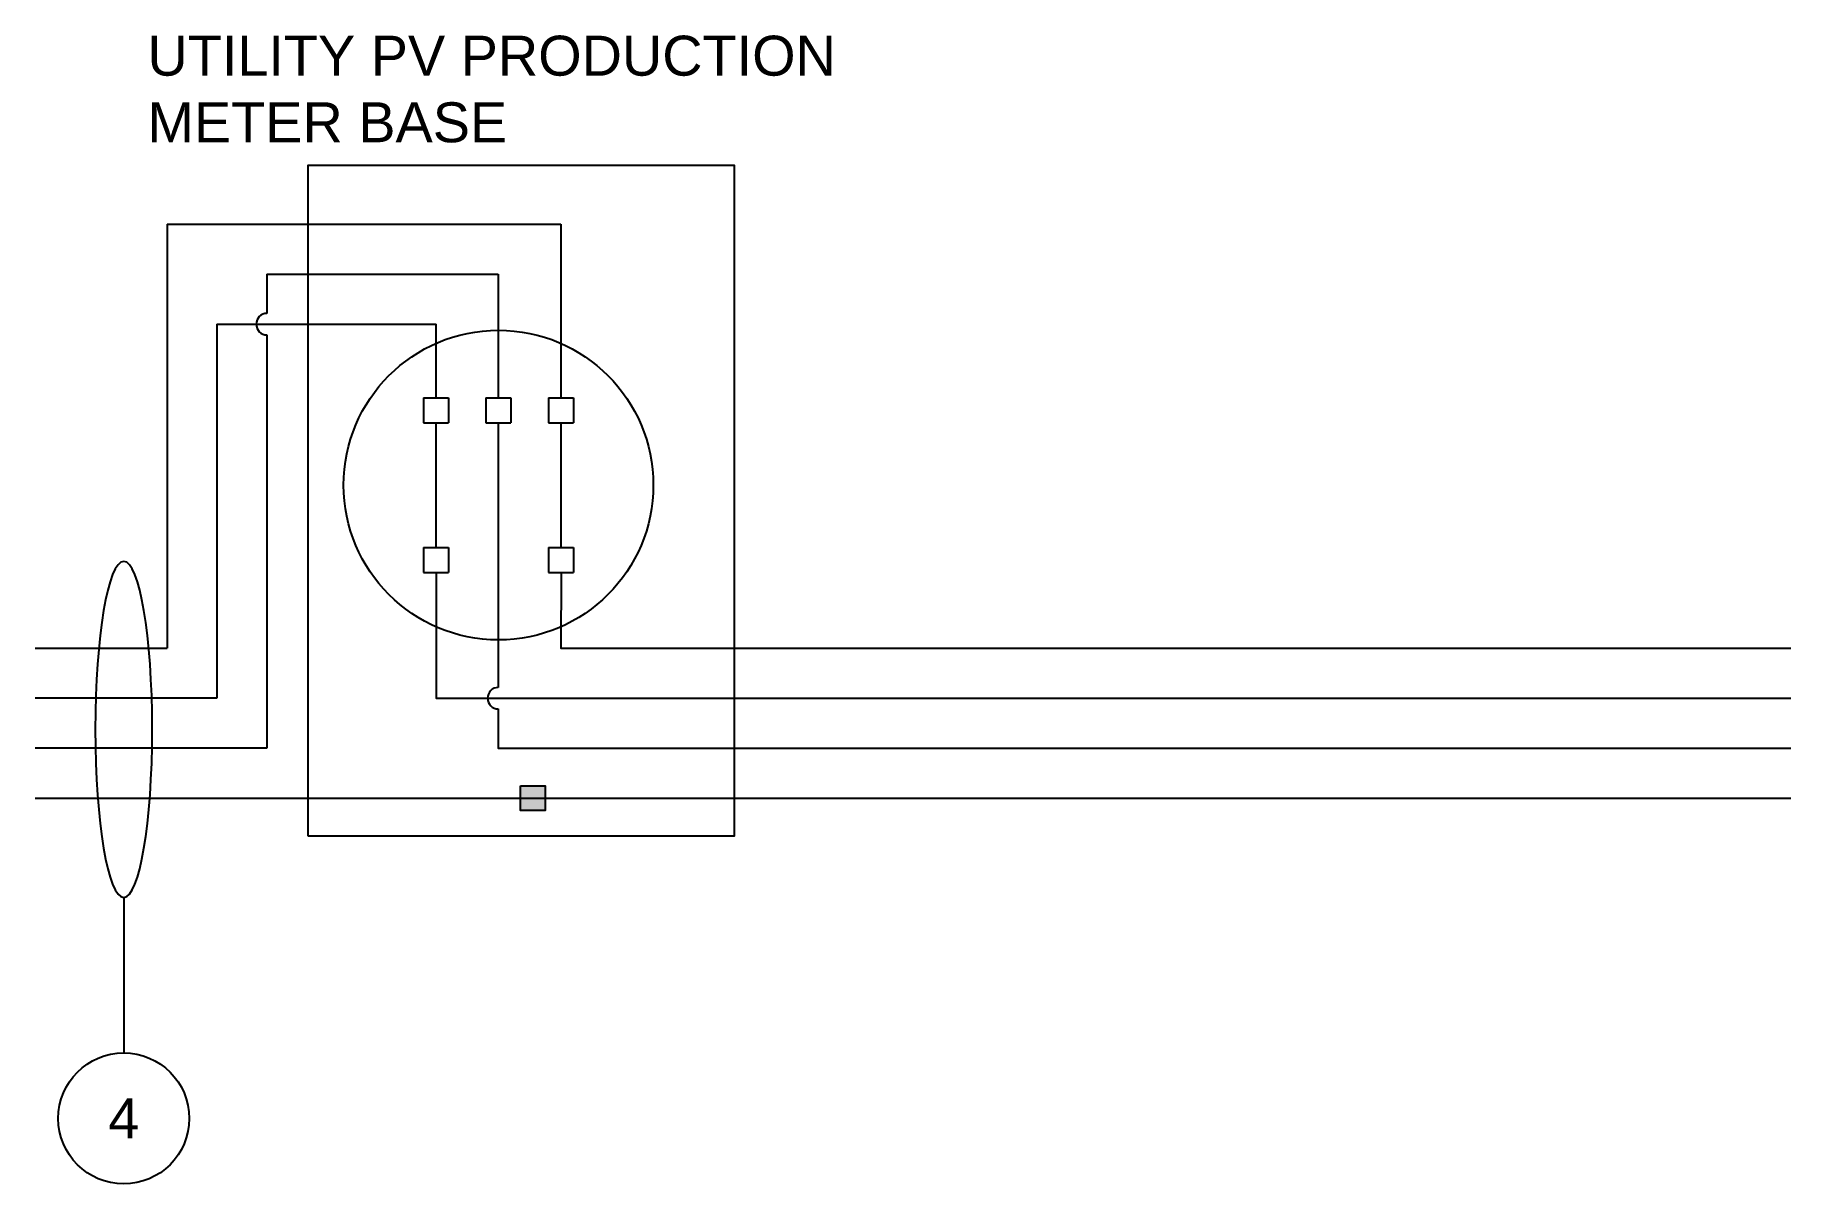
# Model space of a CAD drawing. Header units: inches. Extents: x 283.3 to 318.5, y 6.7 to 99.1.
# Drawn here: x 283.34 to 318.49, y 6.68 to 29.68 of the extents above; entities outside this region: 1.
import ezdxf

# ---------------------------------------------------------------- set-up
doc = ezdxf.new("R2010")
doc.units = ezdxf.units.IN
doc.header["$MEASUREMENT"] = 0
doc.layers.add('Ground', color=3, linetype='Continuous')
doc.layers.add('wirecallout', color=4, linetype='Continuous', lineweight=25)
doc.styles.get("Standard").update_dxf_attribs({"font": 'arial.ttf'})

# ---------------------------------------------------------------- blocks, each defined once
blk = doc.blocks.new('*T21')
at = {"color": 0, "linetype": 'ByBlock', "lineweight": -2, "transparency": 16777216}
for p, q in [((0, 0), (8.467, 0)), ((0, 0), (0, -4.497)), ((4.233, 0), (4.233, -4.497)), ((8.467, 0), (8.467, -4.497)), ((0, -1.348), (8.467, -1.348)), ((0, -2.697), (8.467, -2.697)), ((0, -4.497), (8.467, -4.497))]:
    blk.add_line(p, q, dxfattribs=at)
at = {"color": 0, "transparency": 16777216, "char_height": 0.55556, "width": 3.63333}
for s, insert, attachment_point in [('{\\fCalibri|b0|i0|c0;AC DISCO', (0.3, -1.048), 7), ('{\\fCalibri|b0|i0|c0;', (8.167, -1.048), 9), ('{\\fCalibri|b0|i0|c0;PV BREAK', (0.3, -2.397), 7), ('{\\fCalibri|b0|i0|c0;', (4.533, -2.397), 7)]:
    blk.add_mtext(s, dxfattribs=dict(at, insert=insert, attachment_point=attachment_point))

msp = doc.modelspace()

# ---------------------------------------------------------------- hatches: boundary and pattern name
h = msp.add_hatch(color=256)
h.dxf.hatch_style = 1
h.paths.add_polyline_path([(293.557, 14.654), (293.061, 14.654), (293.061, 14.406), (293.557, 14.406)])
h.paths.add_polyline_path([(293.557, 14.406), (293.061, 14.406), (293.061, 14.158), (293.557, 14.158)])

# ---------------------------------------------------------------- linework, layer by layer
for p, q in [((285.983, 25.894), (293.869, 25.894)), ((285.983, 25.894), (285.983, 17.406)), ((293.869, 25.894), (293.869, 22.422)), ((287.983, 24.894), (287.983, 24.109)), ((287.983, 24.894), (292.615, 24.894)), ((292.615, 24.894), (292.615, 22.422)), ((286.983, 23.894), (286.983, 16.406)), ((286.983, 23.894), (291.369, 23.894)), ((287.983, 23.679), (287.983, 15.406)), ((291.369, 22.422), (291.369, 23.894)), ((291.119, 22.422), (291.119, 21.922)), ((291.119, 22.422), (291.619, 22.422)), ((291.619, 22.422), (291.619, 21.922)), ((292.366, 22.422), (292.366, 21.922)), ((292.366, 22.422), (292.866, 22.422)), ((292.866, 22.422), (292.866, 21.922)), ((293.619, 22.422), (293.619, 21.922)), ((293.619, 22.422), (294.119, 22.422)), ((294.119, 22.422), (294.119, 21.922)), ((291.119, 21.922), (291.619, 21.922)), ((291.369, 19.422), (291.369, 21.922)), ((292.366, 21.922), (292.866, 21.922)), ((292.615, 21.922), (292.615, 18.628)), ((293.619, 21.922), (294.119, 21.922)), ((293.869, 21.922), (293.869, 21.41)), ((293.869, 21.922), (293.869, 19.422)), ((291.119, 19.422), (291.119, 18.922)), ((291.119, 19.422), (291.619, 19.422)), ((291.619, 19.422), (291.619, 18.922)), ((293.619, 19.422), (293.619, 18.922)), ((293.619, 19.422), (294.119, 19.422)), ((294.119, 19.422), (294.119, 18.922)), ((291.119, 18.922), (291.619, 18.922)), ((293.619, 18.922), (294.119, 18.922)), ((292.615, 18.628), (292.615, 16.621)), ((283.342, 17.406), (285.983, 17.406)), ((286.983, 16.406), (283.342, 16.406)), ((287.983, 15.406), (283.342, 15.406)), ((285.117, 12.416), (285.117, 9.305))]:
    msp.add_line(p, q)
for points in [[(288.802, 13.653), (297.346, 13.653), (297.346, 27.069), (288.802, 27.069)], [(293.061, 14.654), (293.557, 14.654), (293.557, 14.158), (293.061, 14.158)]]:
    msp.add_lwpolyline(points, close=True)
for points in [[(291.369, 18.922), (291.369, 16.406), (318.495, 16.406)], [(293.875, 18.922), (293.866, 17.406), (318.495, 17.406)], [(292.615, 16.191), (292.615, 15.406), (318.495, 15.406)]]:
    msp.add_lwpolyline(points)
for centre, radius in [((292.619, 20.672), 3.1), ((285.117, 7.994), 1.311)]:
    msp.add_circle(centre, radius)
for centre in [(287.983, 23.894), (292.615, 16.406)]:
    msp.add_arc(centre, 0.215, 90, 270)
at = {"layer": 'Ground'}
msp.add_lwpolyline([(283.342, 14.406), (318.495, 14.406)], dxfattribs=at)
at = {"layer": 'wirecallout', "color": 7, "extrusion": (0, 0, -1)}
msp.add_ellipse((285.117, 15.78), major_axis=(0, 3.364), ratio=0.169711, dxfattribs=at)

# ---------------------------------------------------------------- block references
msp.add_blockref('*T21', (293.188, 99.125))

# ---------------------------------------------------------------- texts
at = {"char_height": 0.8}
for s, width, heights, insert, attachment_point in [('\\A1;\\pxql;UTILITY PV PRODUCTION\\PMETER BASE', 14.51791, [5.98], (285.591, 27.524), 7), ('4', 15.64005, [0], (285.117, 7.994), 5)]:
    msp.add_mtext_dynamic_manual_height_columns(s, width=width, gutter_width=1, heights=heights, dxfattribs=dict(at, insert=insert, attachment_point=attachment_point))

doc.saveas('drawing.dxf')
